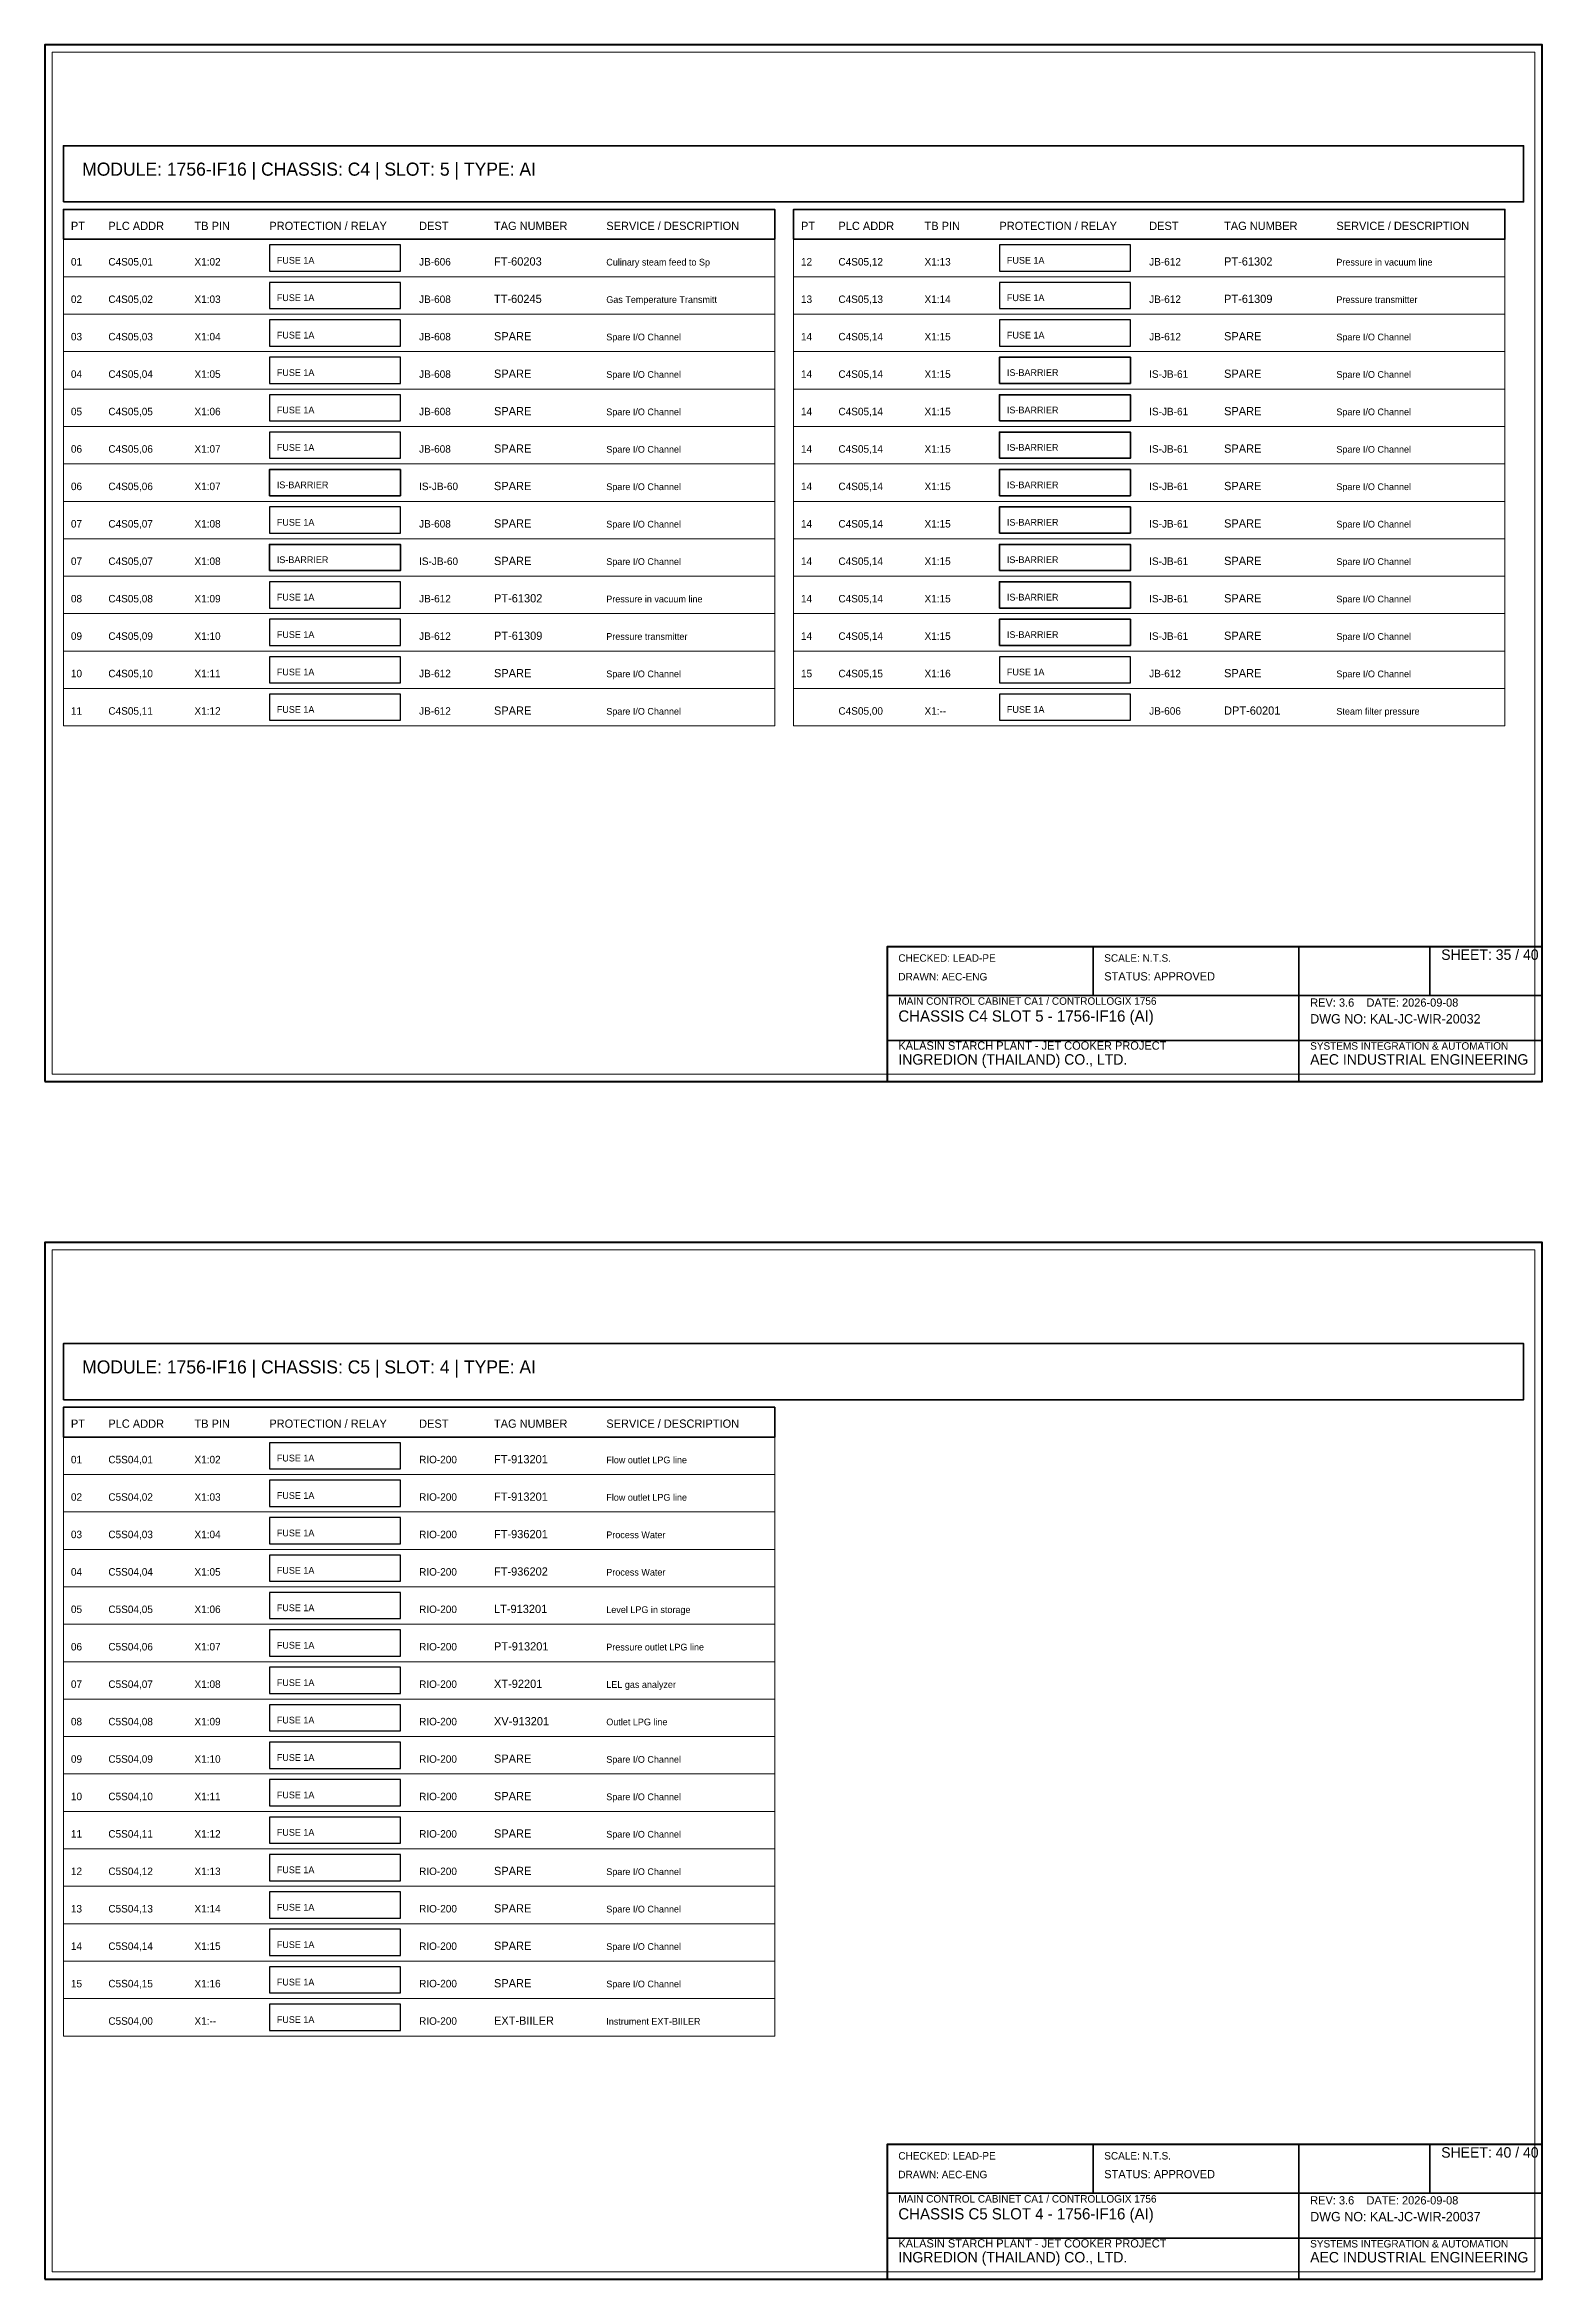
# Model space of a CAD drawing. Header units: millimetres. Extents: x 0 to 2200, y -2240 to 277.
# Drawn here: x 1800 to 2200, y -2240 to -1643 of the extents above; entities that cross this region are included whole.
import ezdxf

# ---------------------------------------------------------------- set-up
doc = ezdxf.new("R2010")
doc.units = ezdxf.units.MM
for name, color, linetype, lineweight in [('0_BORDER', 7, 'Continuous', 70), ('0_TITLE_BLOCK', 4, 'Continuous', 35), ('IE-CABLE', 6, 'Continuous', 25), ('IE-EQUIP', 2, 'Continuous', 35), ('IE-WIRE', 1, 'Continuous', 25), ('IS_BARRIERS', 140, 'Continuous', 35), ('NOTATIONS', 8, 'Continuous', 18), ('TER', 3, 'Continuous', 35), ('TEXTS', 7, 'Continuous', 25)]:
    doc.layers.add(name, color=color, linetype=linetype, lineweight=lineweight)

msp = doc.modelspace()

# ---------------------------------------------------------------- linework, layer by layer
at = {"layer": '0_BORDER'}
for points in [[(1800, -1920), (2200, -1920), (2200, -1643), (1800, -1643)], [(2025, -1920), (2200, -1920), (2200, -1884), (2025, -1884)], [(1800, -2240), (2200, -2240), (2200, -1963), (1800, -1963)], [(2025, -2240), (2200, -2240), (2200, -2204), (2025, -2204)]]:
    msp.add_lwpolyline(points, close=True, dxfattribs=at)
at = {"layer": '0_TITLE_BLOCK'}
for p, q in [((2080, -1897), (2080, -1884)), ((2135, -1897), (2135, -1884)), ((2170, -1897), (2170, -1884)), ((2025, -1897), (2200, -1897)), ((2135, -1920), (2135, -1897)), ((2025, -1909), (2200, -1909)), ((2080, -2217), (2080, -2204)), ((2135, -2217), (2135, -2204)), ((2170, -2217), (2170, -2204)), ((2025, -2217), (2200, -2217)), ((2135, -2240), (2135, -2217)), ((2025, -2229), (2200, -2229))]:
    msp.add_line(p, q, dxfattribs=at)
for points in [[(1805, -1695), (1995, -1695), (1995, -1687), (1805, -1687)], [(2000, -1695), (2190, -1695), (2190, -1687), (2000, -1687)], [(1805, -2015), (1995, -2015), (1995, -2007), (1805, -2007)]]:
    msp.add_lwpolyline(points, close=True, dxfattribs=at)
at = {"layer": 'IE-EQUIP'}
for points in [[(1805, -1685), (2195, -1685), (2195, -1670), (1805, -1670)], [(1805, -2005), (2195, -2005), (2195, -1990), (1805, -1990)]]:
    msp.add_lwpolyline(points, close=True, dxfattribs=at)
at = {"layer": 'IE-WIRE'}
for points in [[(1860, -1703.5), (1895, -1703.5), (1895, -1696.5), (1860, -1696.5)], [(2055, -1703.5), (2090, -1703.5), (2090, -1696.5), (2055, -1696.5)], [(1860, -1713.5), (1895, -1713.5), (1895, -1706.5), (1860, -1706.5)], [(2055, -1713.5), (2090, -1713.5), (2090, -1706.5), (2055, -1706.5)], [(1860, -1723.5), (1895, -1723.5), (1895, -1716.5), (1860, -1716.5)], [(2055, -1723.5), (2090, -1723.5), (2090, -1716.5), (2055, -1716.5)], [(1860, -1733.5), (1895, -1733.5), (1895, -1726.5), (1860, -1726.5)], [(1860, -1743.5), (1895, -1743.5), (1895, -1736.5), (1860, -1736.5)], [(1860, -1753.5), (1895, -1753.5), (1895, -1746.5), (1860, -1746.5)], [(1860, -1773.5), (1895, -1773.5), (1895, -1766.5), (1860, -1766.5)], [(1860, -1793.5), (1895, -1793.5), (1895, -1786.5), (1860, -1786.5)], [(1860, -1803.5), (1895, -1803.5), (1895, -1796.5), (1860, -1796.5)], [(1860, -1813.5), (1895, -1813.5), (1895, -1806.5), (1860, -1806.5)], [(2055, -1813.5), (2090, -1813.5), (2090, -1806.5), (2055, -1806.5)], [(1860, -1823.5), (1895, -1823.5), (1895, -1816.5), (1860, -1816.5)], [(2055, -1823.5), (2090, -1823.5), (2090, -1816.5), (2055, -1816.5)], [(1860, -2023.5), (1895, -2023.5), (1895, -2016.5), (1860, -2016.5)], [(1860, -2033.5), (1895, -2033.5), (1895, -2026.5), (1860, -2026.5)], [(1860, -2043.5), (1895, -2043.5), (1895, -2036.5), (1860, -2036.5)], [(1860, -2053.5), (1895, -2053.5), (1895, -2046.5), (1860, -2046.5)], [(1860, -2063.5), (1895, -2063.5), (1895, -2056.5), (1860, -2056.5)], [(1860, -2073.5), (1895, -2073.5), (1895, -2066.5), (1860, -2066.5)], [(1860, -2083.5), (1895, -2083.5), (1895, -2076.5), (1860, -2076.5)], [(1860, -2093.5), (1895, -2093.5), (1895, -2086.5), (1860, -2086.5)], [(1860, -2103.5), (1895, -2103.5), (1895, -2096.5), (1860, -2096.5)], [(1860, -2113.5), (1895, -2113.5), (1895, -2106.5), (1860, -2106.5)], [(1860, -2123.5), (1895, -2123.5), (1895, -2116.5), (1860, -2116.5)], [(1860, -2133.5), (1895, -2133.5), (1895, -2126.5), (1860, -2126.5)], [(1860, -2143.5), (1895, -2143.5), (1895, -2136.5), (1860, -2136.5)], [(1860, -2153.5), (1895, -2153.5), (1895, -2146.5), (1860, -2146.5)], [(1860, -2163.5), (1895, -2163.5), (1895, -2156.5), (1860, -2156.5)], [(1860, -2173.5), (1895, -2173.5), (1895, -2166.5), (1860, -2166.5)]]:
    msp.add_lwpolyline(points, close=True, dxfattribs=at)
at = {"layer": 'IS_BARRIERS'}
for points in [[(2055, -1733.5), (2090, -1733.5), (2090, -1726.5), (2055, -1726.5)], [(2055, -1743.5), (2090, -1743.5), (2090, -1736.5), (2055, -1736.5)], [(2055, -1753.5), (2090, -1753.5), (2090, -1746.5), (2055, -1746.5)], [(1860, -1763.5), (1895, -1763.5), (1895, -1756.5), (1860, -1756.5)], [(2055, -1763.5), (2090, -1763.5), (2090, -1756.5), (2055, -1756.5)], [(2055, -1773.5), (2090, -1773.5), (2090, -1766.5), (2055, -1766.5)], [(1860, -1783.5), (1895, -1783.5), (1895, -1776.5), (1860, -1776.5)], [(2055, -1783.5), (2090, -1783.5), (2090, -1776.5), (2055, -1776.5)], [(2055, -1793.5), (2090, -1793.5), (2090, -1786.5), (2055, -1786.5)], [(2055, -1803.5), (2090, -1803.5), (2090, -1796.5), (2055, -1796.5)]]:
    msp.add_lwpolyline(points, close=True, dxfattribs=at)
at = {"layer": 'NOTATIONS'}
for points in [[(1802, -1918), (2198, -1918), (2198, -1645), (1802, -1645)], [(1805, -1705), (1995, -1705), (1995, -1695), (1805, -1695)], [(2000, -1705), (2190, -1705), (2190, -1695), (2000, -1695)], [(1805, -1715), (1995, -1715), (1995, -1705), (1805, -1705)], [(2000, -1715), (2190, -1715), (2190, -1705), (2000, -1705)], [(1805, -1725), (1995, -1725), (1995, -1715), (1805, -1715)], [(2000, -1725), (2190, -1725), (2190, -1715), (2000, -1715)], [(1805, -1735), (1995, -1735), (1995, -1725), (1805, -1725)], [(2000, -1735), (2190, -1735), (2190, -1725), (2000, -1725)], [(1805, -1745), (1995, -1745), (1995, -1735), (1805, -1735)], [(2000, -1745), (2190, -1745), (2190, -1735), (2000, -1735)], [(1805, -1755), (1995, -1755), (1995, -1745), (1805, -1745)], [(2000, -1755), (2190, -1755), (2190, -1745), (2000, -1745)], [(1805, -1765), (1995, -1765), (1995, -1755), (1805, -1755)], [(2000, -1765), (2190, -1765), (2190, -1755), (2000, -1755)], [(1805, -1775), (1995, -1775), (1995, -1765), (1805, -1765)], [(2000, -1775), (2190, -1775), (2190, -1765), (2000, -1765)], [(1805, -1785), (1995, -1785), (1995, -1775), (1805, -1775)], [(2000, -1785), (2190, -1785), (2190, -1775), (2000, -1775)], [(1805, -1795), (1995, -1795), (1995, -1785), (1805, -1785)], [(2000, -1795), (2190, -1795), (2190, -1785), (2000, -1785)], [(1805, -1805), (1995, -1805), (1995, -1795), (1805, -1795)], [(2000, -1805), (2190, -1805), (2190, -1795), (2000, -1795)], [(1805, -1815), (1995, -1815), (1995, -1805), (1805, -1805)], [(2000, -1815), (2190, -1815), (2190, -1805), (2000, -1805)], [(1805, -1825), (1995, -1825), (1995, -1815), (1805, -1815)], [(2000, -1825), (2190, -1825), (2190, -1815), (2000, -1815)], [(1802, -2238), (2198, -2238), (2198, -1965), (1802, -1965)], [(1805, -2025), (1995, -2025), (1995, -2015), (1805, -2015)], [(1805, -2035), (1995, -2035), (1995, -2025), (1805, -2025)], [(1805, -2045), (1995, -2045), (1995, -2035), (1805, -2035)], [(1805, -2055), (1995, -2055), (1995, -2045), (1805, -2045)], [(1805, -2065), (1995, -2065), (1995, -2055), (1805, -2055)], [(1805, -2075), (1995, -2075), (1995, -2065), (1805, -2065)], [(1805, -2085), (1995, -2085), (1995, -2075), (1805, -2075)], [(1805, -2095), (1995, -2095), (1995, -2085), (1805, -2085)], [(1805, -2105), (1995, -2105), (1995, -2095), (1805, -2095)], [(1805, -2115), (1995, -2115), (1995, -2105), (1805, -2105)], [(1805, -2125), (1995, -2125), (1995, -2115), (1805, -2115)], [(1805, -2135), (1995, -2135), (1995, -2125), (1805, -2125)], [(1805, -2145), (1995, -2145), (1995, -2135), (1805, -2135)], [(1805, -2155), (1995, -2155), (1995, -2145), (1805, -2145)], [(1805, -2165), (1995, -2165), (1995, -2155), (1805, -2155)], [(1805, -2175), (1995, -2175), (1995, -2165), (1805, -2165)]]:
    msp.add_lwpolyline(points, close=True, dxfattribs=at)

# ---------------------------------------------------------------- texts
at = {"layer": '0_TITLE_BLOCK'}
for s, height, p in [('MODULE: 1756-IF16 | CHASSIS: C4 | SLOT: 5 | TYPE: AI', 3.5, (1810, -1678)), ('PT', 2.2, (1807, -1692.5)), ('PLC ADDR', 2.2, (1817, -1692.5)), ('TB PIN', 2.2, (1840, -1692.5)), ('PROTECTION / RELAY', 2.2, (1860, -1692.5)), ('DEST', 2.2, (1900, -1692.5)), ('TAG NUMBER', 2.2, (1920, -1692.5)), ('SERVICE / DESCRIPTION', 2.2, (1950, -1692.5)), ('PT', 2.2, (2002, -1692.5)), ('PLC ADDR', 2.2, (2012, -1692.5)), ('TB PIN', 2.2, (2035, -1692.5)), ('PROTECTION / RELAY', 2.2, (2055, -1692.5)), ('DEST', 2.2, (2095, -1692.5)), ('TAG NUMBER', 2.2, (2115, -1692.5)), ('SERVICE / DESCRIPTION', 2.2, (2145, -1692.5)), ('SHEET: 35 / 40', 2.8, (2173, -1887.5)), ('STATUS: APPROVED', 2.2, (2083, -1893)), ('CHASSIS C4 SLOT 5 - 1756-IF16 (AI)', 3, (2028, -1904)), ('INGREDION (THAILAND) CO., LTD.', 2.8, (2028, -1915.5)), ('AEC INDUSTRIAL ENGINEERING', 2.8, (2138, -1915.5)), ('MODULE: 1756-IF16 | CHASSIS: C5 | SLOT: 4 | TYPE: AI', 3.5, (1810, -1998)), ('PT', 2.2, (1807, -2012.5)), ('PLC ADDR', 2.2, (1817, -2012.5)), ('TB PIN', 2.2, (1840, -2012.5)), ('PROTECTION / RELAY', 2.2, (1860, -2012.5)), ('DEST', 2.2, (1900, -2012.5)), ('TAG NUMBER', 2.2, (1920, -2012.5)), ('SERVICE / DESCRIPTION', 2.2, (1950, -2012.5)), ('SHEET: 40 / 40', 2.8, (2173, -2207.5)), ('STATUS: APPROVED', 2.2, (2083, -2213)), ('CHASSIS C5 SLOT 4 - 1756-IF16 (AI)', 3, (2028, -2224)), ('INGREDION (THAILAND) CO., LTD.', 2.8, (2028, -2235.5)), ('AEC INDUSTRIAL ENGINEERING', 2.8, (2138, -2235.5))]:
    msp.add_text(s, height=height, dxfattribs=at).set_placement(p)
at = {"layer": 'IE-CABLE'}
for s, p in [('JB-606', (1900, -1702)), ('JB-612', (2095, -1702)), ('JB-608', (1900, -1712)), ('JB-612', (2095, -1712)), ('JB-608', (1900, -1722)), ('JB-612', (2095, -1722)), ('JB-608', (1900, -1732)), ('IS-JB-61', (2095, -1732)), ('JB-608', (1900, -1742)), ('IS-JB-61', (2095, -1742)), ('JB-608', (1900, -1752)), ('IS-JB-61', (2095, -1752)), ('IS-JB-60', (1900, -1762)), ('IS-JB-61', (2095, -1762)), ('JB-608', (1900, -1772)), ('IS-JB-61', (2095, -1772)), ('IS-JB-60', (1900, -1782)), ('IS-JB-61', (2095, -1782)), ('JB-612', (1900, -1792)), ('IS-JB-61', (2095, -1792)), ('JB-612', (1900, -1802)), ('IS-JB-61', (2095, -1802)), ('JB-612', (1900, -1812)), ('JB-612', (2095, -1812)), ('JB-612', (1900, -1822)), ('JB-606', (2095, -1822)), ('RIO-200', (1900, -2022)), ('RIO-200', (1900, -2032)), ('RIO-200', (1900, -2042)), ('RIO-200', (1900, -2052)), ('RIO-200', (1900, -2062)), ('RIO-200', (1900, -2072)), ('RIO-200', (1900, -2082)), ('RIO-200', (1900, -2092)), ('RIO-200', (1900, -2102)), ('RIO-200', (1900, -2112)), ('RIO-200', (1900, -2122)), ('RIO-200', (1900, -2132)), ('RIO-200', (1900, -2142)), ('RIO-200', (1900, -2152)), ('RIO-200', (1900, -2162)), ('RIO-200', (1900, -2172))]:
    msp.add_text(s, height=2, dxfattribs=at).set_placement(p)
at = {"layer": 'IE-WIRE'}
for p in [(1862, -1701.5), (2057, -1701.5), (1862, -1711.5), (2057, -1711.5), (1862, -1721.5), (2057, -1721.5), (1862, -1731.5), (1862, -1741.5), (1862, -1751.5), (1862, -1771.5), (1862, -1791.5), (1862, -1801.5), (1862, -1811.5), (2057, -1811.5), (1862, -1821.5), (2057, -1821.5), (1862, -2021.5), (1862, -2031.5), (1862, -2041.5), (1862, -2051.5), (1862, -2061.5), (1862, -2071.5), (1862, -2081.5), (1862, -2091.5), (1862, -2101.5), (1862, -2111.5), (1862, -2121.5), (1862, -2131.5), (1862, -2141.5), (1862, -2151.5), (1862, -2161.5), (1862, -2171.5)]:
    msp.add_text('FUSE 1A', height=1.8, dxfattribs=at).set_placement(p)
at = {"layer": 'IS_BARRIERS'}
for p in [(2057, -1731.5), (2057, -1741.5), (2057, -1751.5), (1862, -1761.5), (2057, -1761.5), (2057, -1771.5), (1862, -1781.5), (2057, -1781.5), (2057, -1791.5), (2057, -1801.5)]:
    msp.add_text('IS-BARRIER', height=1.8, dxfattribs=at).set_placement(p)
at = {"layer": 'TER'}
for s, p in [('X1:02', (1840, -1702)), ('X1:13', (2035, -1702)), ('X1:03', (1840, -1712)), ('X1:14', (2035, -1712)), ('X1:04', (1840, -1722)), ('X1:15', (2035, -1722)), ('X1:05', (1840, -1732)), ('X1:15', (2035, -1732)), ('X1:06', (1840, -1742)), ('X1:15', (2035, -1742)), ('X1:07', (1840, -1752)), ('X1:15', (2035, -1752)), ('X1:07', (1840, -1762)), ('X1:15', (2035, -1762)), ('X1:08', (1840, -1772)), ('X1:15', (2035, -1772)), ('X1:08', (1840, -1782)), ('X1:15', (2035, -1782)), ('X1:09', (1840, -1792)), ('X1:15', (2035, -1792)), ('X1:10', (1840, -1802)), ('X1:15', (2035, -1802)), ('X1:11', (1840, -1812)), ('X1:16', (2035, -1812)), ('X1:12', (1840, -1822)), ('X1:--', (2035, -1822)), ('X1:02', (1840, -2022)), ('X1:03', (1840, -2032)), ('X1:04', (1840, -2042)), ('X1:05', (1840, -2052)), ('X1:06', (1840, -2062)), ('X1:07', (1840, -2072)), ('X1:08', (1840, -2082)), ('X1:09', (1840, -2092)), ('X1:10', (1840, -2102)), ('X1:11', (1840, -2112)), ('X1:12', (1840, -2122)), ('X1:13', (1840, -2132)), ('X1:14', (1840, -2142)), ('X1:15', (1840, -2152)), ('X1:16', (1840, -2162)), ('X1:--', (1840, -2172))]:
    msp.add_text(s, height=2, dxfattribs=at).set_placement(p)
at = {"layer": 'TEXTS'}
for s, height, p in [('01', 2, (1807, -1702)), ('C4S05,01', 2, (1817, -1702)), ('FT-60203', 2.2, (1920, -1702)), ('Culinary steam feed to Sp', 1.8, (1950, -1702)), ('12', 2, (2002, -1702)), ('C4S05,12', 2, (2012, -1702)), ('PT-61302', 2.2, (2115, -1702)), ('Pressure in vacuum line', 1.8, (2145, -1702)), ('02', 2, (1807, -1712)), ('C4S05,02', 2, (1817, -1712)), ('TT-60245', 2.2, (1920, -1712)), ('Gas Temperature Transmitt', 1.8, (1950, -1712)), ('13', 2, (2002, -1712)), ('C4S05,13', 2, (2012, -1712)), ('PT-61309', 2.2, (2115, -1712)), ('Pressure transmitter', 1.8, (2145, -1712)), ('03', 2, (1807, -1722)), ('C4S05,03', 2, (1817, -1722)), ('SPARE', 2.2, (1920, -1722)), ('Spare I/O Channel', 1.8, (1950, -1722)), ('14', 2, (2002, -1722)), ('C4S05,14', 2, (2012, -1722)), ('SPARE', 2.2, (2115, -1722)), ('Spare I/O Channel', 1.8, (2145, -1722)), ('04', 2, (1807, -1732)), ('C4S05,04', 2, (1817, -1732)), ('SPARE', 2.2, (1920, -1732)), ('Spare I/O Channel', 1.8, (1950, -1732)), ('14', 2, (2002, -1732)), ('C4S05,14', 2, (2012, -1732)), ('SPARE', 2.2, (2115, -1732)), ('Spare I/O Channel', 1.8, (2145, -1732)), ('05', 2, (1807, -1742)), ('C4S05,05', 2, (1817, -1742)), ('SPARE', 2.2, (1920, -1742)), ('Spare I/O Channel', 1.8, (1950, -1742)), ('14', 2, (2002, -1742)), ('C4S05,14', 2, (2012, -1742)), ('SPARE', 2.2, (2115, -1742)), ('Spare I/O Channel', 1.8, (2145, -1742)), ('06', 2, (1807, -1752)), ('C4S05,06', 2, (1817, -1752)), ('SPARE', 2.2, (1920, -1752)), ('Spare I/O Channel', 1.8, (1950, -1752)), ('14', 2, (2002, -1752)), ('C4S05,14', 2, (2012, -1752)), ('SPARE', 2.2, (2115, -1752)), ('Spare I/O Channel', 1.8, (2145, -1752)), ('06', 2, (1807, -1762)), ('C4S05,06', 2, (1817, -1762)), ('SPARE', 2.2, (1920, -1762)), ('Spare I/O Channel', 1.8, (1950, -1762)), ('14', 2, (2002, -1762)), ('C4S05,14', 2, (2012, -1762)), ('SPARE', 2.2, (2115, -1762)), ('Spare I/O Channel', 1.8, (2145, -1762)), ('07', 2, (1807, -1772)), ('C4S05,07', 2, (1817, -1772)), ('SPARE', 2.2, (1920, -1772)), ('Spare I/O Channel', 1.8, (1950, -1772)), ('14', 2, (2002, -1772)), ('C4S05,14', 2, (2012, -1772)), ('SPARE', 2.2, (2115, -1772)), ('Spare I/O Channel', 1.8, (2145, -1772)), ('07', 2, (1807, -1782)), ('C4S05,07', 2, (1817, -1782)), ('SPARE', 2.2, (1920, -1782)), ('Spare I/O Channel', 1.8, (1950, -1782)), ('14', 2, (2002, -1782)), ('C4S05,14', 2, (2012, -1782)), ('SPARE', 2.2, (2115, -1782)), ('Spare I/O Channel', 1.8, (2145, -1782)), ('08', 2, (1807, -1792)), ('C4S05,08', 2, (1817, -1792)), ('PT-61302', 2.2, (1920, -1792)), ('Pressure in vacuum line', 1.8, (1950, -1792)), ('14', 2, (2002, -1792)), ('C4S05,14', 2, (2012, -1792)), ('SPARE', 2.2, (2115, -1792)), ('Spare I/O Channel', 1.8, (2145, -1792)), ('09', 2, (1807, -1802)), ('C4S05,09', 2, (1817, -1802)), ('PT-61309', 2.2, (1920, -1802)), ('Pressure transmitter', 1.8, (1950, -1802)), ('14', 2, (2002, -1802)), ('C4S05,14', 2, (2012, -1802)), ('SPARE', 2.2, (2115, -1802)), ('Spare I/O Channel', 1.8, (2145, -1802)), ('10', 2, (1807, -1812)), ('C4S05,10', 2, (1817, -1812)), ('SPARE', 2.2, (1920, -1812)), ('Spare I/O Channel', 1.8, (1950, -1812)), ('15', 2, (2002, -1812)), ('C4S05,15', 2, (2012, -1812)), ('SPARE', 2.2, (2115, -1812)), ('Spare I/O Channel', 1.8, (2145, -1812)), ('11', 2, (1807, -1822)), ('C4S05,11', 2, (1817, -1822)), ('SPARE', 2.2, (1920, -1822)), ('Spare I/O Channel', 1.8, (1950, -1822)), ('C4S05,00', 2, (2012, -1822)), ('DPT-60201', 2.2, (2115, -1822)), ('Steam filter pressure', 1.8, (2145, -1822)), ('CHECKED: LEAD-PE', 2, (2028, -1888)), ('SCALE: N.T.S.', 2, (2083, -1888)), ('DRAWN: AEC-ENG', 2, (2028, -1893)), ('MAIN CONTROL CABINET CA1 / CONTROLLOGIX 1756', 2, (2028, -1899.5)), ('REV: 3.6    DATE: 2026-09-08', 2.2, (2138, -1900)), ('DWG NO: KAL-JC-WIR-20032', 2.5, (2138, -1904.5)), ('KALASIN STARCH PLANT - JET COOKER PROJECT', 2.2, (2028, -1911.5)), ('SYSTEMS INTEGRATION & AUTOMATION', 2, (2138, -1911.5)), ('01', 2, (1807, -2022)), ('C5S04,01', 2, (1817, -2022)), ('FT-913201', 2.2, (1920, -2022)), ('Flow outlet LPG line', 1.8, (1950, -2022)), ('FT-913201', 2.2, (1920, -2032)), ('02', 2, (1807, -2032)), ('C5S04,02', 2, (1817, -2032)), ('Flow outlet LPG line', 1.8, (1950, -2032)), ('03', 2, (1807, -2042)), ('C5S04,03', 2, (1817, -2042)), ('FT-936201', 2.2, (1920, -2042)), ('Process Water', 1.8, (1950, -2042)), ('04', 2, (1807, -2052)), ('C5S04,04', 2, (1817, -2052)), ('FT-936202', 2.2, (1920, -2052)), ('Process Water', 1.8, (1950, -2052)), ('05', 2, (1807, -2062)), ('C5S04,05', 2, (1817, -2062)), ('LT-913201', 2.2, (1920, -2062)), ('Level LPG in storage', 1.8, (1950, -2062)), ('06', 2, (1807, -2072)), ('C5S04,06', 2, (1817, -2072)), ('PT-913201', 2.2, (1920, -2072)), ('Pressure outlet LPG line', 1.8, (1950, -2072)), ('07', 2, (1807, -2082)), ('C5S04,07', 2, (1817, -2082)), ('XT-92201', 2.2, (1920, -2082)), ('LEL gas analyzer', 1.8, (1950, -2082)), ('08', 2, (1807, -2092)), ('C5S04,08', 2, (1817, -2092)), ('XV-913201', 2.2, (1920, -2092)), ('Outlet LPG line', 1.8, (1950, -2092)), ('09', 2, (1807, -2102)), ('C5S04,09', 2, (1817, -2102)), ('SPARE', 2.2, (1920, -2102)), ('Spare I/O Channel', 1.8, (1950, -2102)), ('10', 2, (1807, -2112)), ('C5S04,10', 2, (1817, -2112)), ('SPARE', 2.2, (1920, -2112)), ('Spare I/O Channel', 1.8, (1950, -2112)), ('11', 2, (1807, -2122)), ('C5S04,11', 2, (1817, -2122)), ('SPARE', 2.2, (1920, -2122)), ('Spare I/O Channel', 1.8, (1950, -2122)), ('12', 2, (1807, -2132)), ('C5S04,12', 2, (1817, -2132)), ('SPARE', 2.2, (1920, -2132)), ('Spare I/O Channel', 1.8, (1950, -2132)), ('13', 2, (1807, -2142)), ('C5S04,13', 2, (1817, -2142)), ('SPARE', 2.2, (1920, -2142)), ('Spare I/O Channel', 1.8, (1950, -2142)), ('14', 2, (1807, -2152)), ('C5S04,14', 2, (1817, -2152)), ('SPARE', 2.2, (1920, -2152)), ('Spare I/O Channel', 1.8, (1950, -2152)), ('15', 2, (1807, -2162)), ('C5S04,15', 2, (1817, -2162)), ('SPARE', 2.2, (1920, -2162)), ('Spare I/O Channel', 1.8, (1950, -2162)), ('C5S04,00', 2, (1817, -2172)), ('EXT-BIILER', 2.2, (1920, -2172)), ('Instrument EXT-BIILER', 1.8, (1950, -2172)), ('CHECKED: LEAD-PE', 2, (2028, -2208)), ('SCALE: N.T.S.', 2, (2083, -2208)), ('DRAWN: AEC-ENG', 2, (2028, -2213)), ('MAIN CONTROL CABINET CA1 / CONTROLLOGIX 1756', 2, (2028, -2219.5)), ('REV: 3.6    DATE: 2026-09-08', 2.2, (2138, -2220)), ('DWG NO: KAL-JC-WIR-20037', 2.5, (2138, -2224.5)), ('KALASIN STARCH PLANT - JET COOKER PROJECT', 2.2, (2028, -2231.5)), ('SYSTEMS INTEGRATION & AUTOMATION', 2, (2138, -2231.5))]:
    msp.add_text(s, height=height, dxfattribs=at).set_placement(p)

doc.saveas('drawing.dxf')
